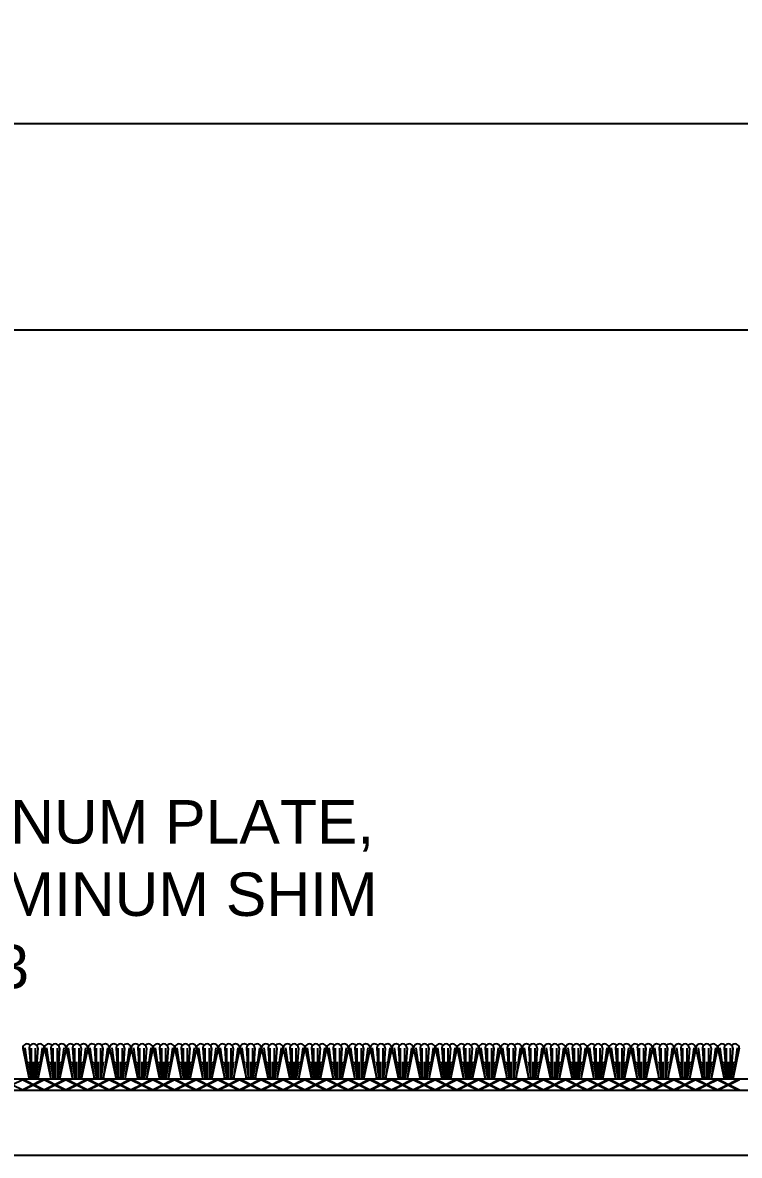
# Model space of a CAD drawing. Header units: inches. Extents: x -8.3 to 57.2, y -1.5 to 12.4.
# Drawn here: x 10.35 to 14.48, y 3.93 to 10.45 of the extents above; entities that cross this region are included whole.
import ezdxf

# ---------------------------------------------------------------- set-up
doc = ezdxf.new("R2010")
doc.units = ezdxf.units.IN
doc.header["$MEASUREMENT"] = 0
for name, color, linetype in [('Conditions', 1, 'Continuous'), ('Dimensions', 3, 'Continuous'), ('Metals', 7, 'Continuous'), ('Text', 2, 'Continuous')]:
    doc.layers.add(name, color=color, linetype=linetype)
doc.styles.add('ARIAL', font='arial.ttf')
doc.dimstyles.new('Arial', dxfattribs={"dimtxt": 0.25, "dimasz": 0.25, "dimexe": 0.25, "dimexo": 0.25, "dimgap": 0.25, "dimtad": 0, "dimtih": 1, "dimtoh": 1, "dimdec": 4, "dimzin": 0, "dimdsep": 46, "dimlunit": 4, "dimtxsty": 'ARIAL', "dimcen": 0.25, "dimadec": 0, "dimazin": 0, "dimtfac": 1, "dimtdec": 4, "dimtofl": 0, "dimtmove": 0, "dimatfit": 3, "dimfxl": 0, "dimfrac": 2, "dimtolj": 1, "dimtzin": 0, "dimarcsym": 0})

# ---------------------------------------------------------------- blocks, each defined once
blk = doc.blocks.new('*D14')
at = {"layer": 'Defpoints', "color": 0}
for p in [(17.8539, 9.8668), (-1.7458, 4.4823), (17.8539, 4.4923)]:
    blk.add_point(p, dxfattribs=at)
at = {"layer": 'Dimensions', "color": 0, "lineweight": -2}
for p, q in [((-1.7458, 4.7323), (-1.7458, 10.1168)), ((17.8539, 4.7423), (17.8539, 10.1168)), ((-1.4958, 9.8668), (6.9737, 9.8668)), ((17.6039, 9.8668), (8.9067, 9.8668))]:
    blk.add_line(p, q, dxfattribs=at)
at = {"layer": 'Dimensions', "color": 0}
for points in [[(-1.4958, 9.9085), (-1.4958, 9.8251), (-1.7458, 9.8668)], [(17.6039, 9.9085), (17.6039, 9.8251), (17.8539, 9.8668)]]:
    blk.add_solid(points, dxfattribs=at)
at = {"layer": 'Dimensions', "color": 0, "insert": (7.9402, 9.8668), "char_height": 0.25, "attachment_point": 5, "style": 'ARIAL'}
blk.add_mtext('\\A1;1\'-7 5/8"\\P [498mm]', dxfattribs=at)
blk = doc.blocks.new('*D18')
at = {"layer": 'Defpoints', "color": 0}
for p in [(-0.9999, 8.6778), (-0.9999, 4.4773), (17.8539, 4.4923)]:
    blk.add_point(p, dxfattribs=at)
at = {"layer": 'Dimensions', "color": 0, "lineweight": -2}
for p, q in [((-0.9999, 4.7273), (-0.9999, 8.9278)), ((17.8539, 4.7423), (17.8539, 8.9278)), ((-0.7499, 8.6778), (7.3719, 8.6778)), ((17.6039, 8.6778), (9.3049, 8.6778))]:
    blk.add_line(p, q, dxfattribs=at)
at = {"layer": 'Dimensions', "color": 0}
for points in [[(-0.7499, 8.7195), (-0.7499, 8.6362), (-0.9999, 8.6778)], [(17.6039, 8.7195), (17.6039, 8.6362), (17.8539, 8.6778)]]:
    blk.add_solid(points, dxfattribs=at)
at = {"layer": 'Dimensions', "color": 0, "insert": (8.3384, 8.6778), "char_height": 0.25, "attachment_point": 5, "style": 'ARIAL'}
blk.add_mtext('\\A1;1\'-6 7/8"\\P [479mm]', dxfattribs=at)
blk = doc.blocks.new('*U35')
for p, q in [((18, 0.0625), (0, 0.0625)), ((0, 0), (18, 0)), ((10.5, 0.0603), (10.442, 0.0312)), ((10.442, 0.0312), (10.5, 0.0022)), ((10.5, 0.0603), (10.558, 0.0312)), ((10.558, 0.0312), (10.5, 0.0022)), ((10.5045, 0.0625), (10.5625, 0.0335)), ((10.5625, 0.029), (10.5045, 0)), ((10.6205, 0.0625), (10.5625, 0.0335)), ((10.5625, 0.029), (10.6205, 0)), ((10.625, 0.0603), (10.567, 0.0312)), ((10.567, 0.0312), (10.625, 0.0022)), ((10.625, 0.0603), (10.683, 0.0312)), ((10.683, 0.0312), (10.625, 0.0022)), ((10.6295, 0.0625), (10.6875, 0.0335)), ((10.6875, 0.029), (10.6295, 0)), ((10.7455, 0.0625), (10.6875, 0.0335)), ((10.6875, 0.029), (10.7455, 0)), ((10.75, 0.0603), (10.692, 0.0312)), ((10.692, 0.0312), (10.75, 0.0022)), ((10.75, 0.0603), (10.808, 0.0312)), ((10.808, 0.0312), (10.75, 0.0022)), ((10.7545, 0.0625), (10.8125, 0.0335)), ((10.8125, 0.029), (10.7545, 0)), ((10.8705, 0.0625), (10.8125, 0.0335)), ((10.8125, 0.029), (10.8705, 0)), ((10.875, 0.0603), (10.817, 0.0312)), ((10.817, 0.0312), (10.875, 0.0022)), ((10.875, 0.0603), (10.933, 0.0312)), ((10.933, 0.0312), (10.875, 0.0022)), ((10.8795, 0.0625), (10.9375, 0.0335)), ((10.9375, 0.029), (10.8795, 0)), ((10.9955, 0.0625), (10.9375, 0.0335)), ((10.9375, 0.029), (10.9955, 0)), ((11, 0.0603), (10.942, 0.0312)), ((10.942, 0.0312), (11, 0.0022)), ((11, 0.0603), (11.058, 0.0312)), ((11.058, 0.0312), (11, 0.0022)), ((11.0045, 0.0625), (11.0625, 0.0335)), ((11.0625, 0.029), (11.0045, 0)), ((11.1205, 0.0625), (11.0625, 0.0335)), ((11.0625, 0.029), (11.1205, 0)), ((11.125, 0.0603), (11.067, 0.0312)), ((11.067, 0.0312), (11.125, 0.0022)), ((11.125, 0.0603), (11.183, 0.0312)), ((11.183, 0.0312), (11.125, 0.0022)), ((11.1295, 0.0625), (11.1875, 0.0335)), ((11.1875, 0.029), (11.1295, 0)), ((11.2455, 0.0625), (11.1875, 0.0335)), ((11.1875, 0.029), (11.2455, 0)), ((11.25, 0.0603), (11.192, 0.0312)), ((11.192, 0.0312), (11.25, 0.0022)), ((11.25, 0.0603), (11.308, 0.0312)), ((11.308, 0.0312), (11.25, 0.0022)), ((11.2545, 0.0625), (11.3125, 0.0335)), ((11.3125, 0.029), (11.2545, 0)), ((11.3705, 0.0625), (11.3125, 0.0335)), ((11.3125, 0.029), (11.3705, 0)), ((11.375, 0.0603), (11.317, 0.0312)), ((11.317, 0.0312), (11.375, 0.0022)), ((11.375, 0.0603), (11.433, 0.0312)), ((11.433, 0.0312), (11.375, 0.0022)), ((11.3795, 0.0625), (11.4375, 0.0335)), ((11.4375, 0.029), (11.3795, 0)), ((11.4955, 0.0625), (11.4375, 0.0335)), ((11.4375, 0.029), (11.4955, 0)), ((11.5, 0.0603), (11.442, 0.0312)), ((11.442, 0.0312), (11.5, 0.0022)), ((11.5, 0.0603), (11.558, 0.0312)), ((11.558, 0.0312), (11.5, 0.0022)), ((11.5045, 0.0625), (11.5625, 0.0335)), ((11.5625, 0.029), (11.5045, 0)), ((11.6205, 0.0625), (11.5625, 0.0335)), ((11.5625, 0.029), (11.6205, 0)), ((11.625, 0.0603), (11.567, 0.0312)), ((11.567, 0.0312), (11.625, 0.0022)), ((11.625, 0.0603), (11.683, 0.0312)), ((11.683, 0.0312), (11.625, 0.0022)), ((11.6295, 0.0625), (11.6875, 0.0335)), ((11.6875, 0.029), (11.6295, 0)), ((11.7455, 0.0625), (11.6875, 0.0335)), ((11.6875, 0.029), (11.7455, 0)), ((11.75, 0.0603), (11.692, 0.0312)), ((11.692, 0.0312), (11.75, 0.0022)), ((11.75, 0.0603), (11.808, 0.0312)), ((11.808, 0.0312), (11.75, 0.0022)), ((11.7545, 0.0625), (11.8125, 0.0335)), ((11.8125, 0.029), (11.7545, 0)), ((11.8705, 0.0625), (11.8125, 0.0335)), ((11.8125, 0.029), (11.8705, 0)), ((11.875, 0.0603), (11.817, 0.0312)), ((11.817, 0.0312), (11.875, 0.0022)), ((11.875, 0.0603), (11.933, 0.0312)), ((11.933, 0.0312), (11.875, 0.0022)), ((11.8795, 0.0625), (11.9375, 0.0335)), ((11.9375, 0.029), (11.8795, 0)), ((11.9955, 0.0625), (11.9375, 0.0335)), ((11.9375, 0.029), (11.9955, 0)), ((12, 0.0603), (11.942, 0.0312)), ((11.942, 0.0312), (12, 0.0022)), ((12, 0.0603), (12.058, 0.0312)), ((12.058, 0.0312), (12, 0.0022)), ((12.0045, 0.0625), (12.0625, 0.0335)), ((12.0625, 0.029), (12.0045, 0)), ((12.1205, 0.0625), (12.0625, 0.0335)), ((12.0625, 0.029), (12.1205, 0)), ((12.125, 0.0603), (12.067, 0.0312)), ((12.067, 0.0312), (12.125, 0.0022)), ((12.125, 0.0603), (12.183, 0.0312)), ((12.183, 0.0312), (12.125, 0.0022)), ((12.1295, 0.0625), (12.1875, 0.0335)), ((12.1875, 0.029), (12.1295, 0)), ((12.2455, 0.0625), (12.1875, 0.0335)), ((12.1875, 0.029), (12.2455, 0)), ((12.25, 0.0603), (12.192, 0.0312)), ((12.192, 0.0312), (12.25, 0.0022)), ((12.25, 0.0603), (12.308, 0.0312)), ((12.308, 0.0312), (12.25, 0.0022)), ((12.2545, 0.0625), (12.3125, 0.0335)), ((12.3125, 0.029), (12.2545, 0)), ((12.3705, 0.0625), (12.3125, 0.0335)), ((12.3125, 0.029), (12.3705, 0)), ((12.375, 0.0603), (12.317, 0.0312)), ((12.317, 0.0312), (12.375, 0.0022)), ((12.375, 0.0603), (12.433, 0.0312)), ((12.433, 0.0312), (12.375, 0.0022)), ((12.3795, 0.0625), (12.4375, 0.0335)), ((12.4375, 0.029), (12.3795, 0)), ((12.4955, 0.0625), (12.4375, 0.0335)), ((12.4375, 0.029), (12.4955, 0)), ((12.5, 0.0603), (12.442, 0.0312)), ((12.442, 0.0312), (12.5, 0.0022)), ((12.5, 0.0603), (12.558, 0.0312)), ((12.558, 0.0312), (12.5, 0.0022)), ((12.5045, 0.0625), (12.5625, 0.0335)), ((12.5625, 0.029), (12.5045, 0)), ((12.6205, 0.0625), (12.5625, 0.0335)), ((12.5625, 0.029), (12.6205, 0)), ((12.625, 0.0603), (12.567, 0.0312)), ((12.567, 0.0312), (12.625, 0.0022)), ((12.625, 0.0603), (12.683, 0.0312)), ((12.683, 0.0312), (12.625, 0.0022)), ((12.6295, 0.0625), (12.6875, 0.0335)), ((12.6875, 0.029), (12.6295, 0)), ((12.7455, 0.0625), (12.6875, 0.0335)), ((12.6875, 0.029), (12.7455, 0)), ((12.75, 0.0603), (12.692, 0.0312)), ((12.692, 0.0312), (12.75, 0.0022)), ((12.75, 0.0603), (12.808, 0.0312)), ((12.808, 0.0312), (12.75, 0.0022)), ((12.7545, 0.0625), (12.8125, 0.0335)), ((12.8125, 0.029), (12.7545, 0)), ((12.8705, 0.0625), (12.8125, 0.0335)), ((12.8125, 0.029), (12.8705, 0)), ((12.875, 0.0603), (12.817, 0.0312)), ((12.817, 0.0312), (12.875, 0.0022)), ((12.875, 0.0603), (12.933, 0.0312)), ((12.933, 0.0312), (12.875, 0.0022)), ((12.8795, 0.0625), (12.9375, 0.0335)), ((12.9375, 0.029), (12.8795, 0)), ((12.9955, 0.0625), (12.9375, 0.0335)), ((12.9375, 0.029), (12.9955, 0)), ((13, 0.0603), (12.942, 0.0312)), ((12.942, 0.0312), (13, 0.0022)), ((13, 0.0603), (13.058, 0.0312)), ((13.058, 0.0312), (13, 0.0022)), ((13.0045, 0.0625), (13.0625, 0.0335)), ((13.0625, 0.029), (13.0045, 0)), ((13.1205, 0.0625), (13.0625, 0.0335)), ((13.0625, 0.029), (13.1205, 0)), ((13.125, 0.0603), (13.067, 0.0312)), ((13.067, 0.0312), (13.125, 0.0022)), ((13.125, 0.0603), (13.183, 0.0312)), ((13.183, 0.0312), (13.125, 0.0022)), ((13.1295, 0.0625), (13.1875, 0.0335)), ((13.1875, 0.029), (13.1295, 0)), ((13.2455, 0.0625), (13.1875, 0.0335)), ((13.1875, 0.029), (13.2455, 0)), ((13.25, 0.0603), (13.192, 0.0312)), ((13.192, 0.0312), (13.25, 0.0022)), ((13.25, 0.0603), (13.308, 0.0312)), ((13.308, 0.0312), (13.25, 0.0022)), ((13.2545, 0.0625), (13.3125, 0.0335)), ((13.3125, 0.029), (13.2545, 0)), ((13.3705, 0.0625), (13.3125, 0.0335)), ((13.3125, 0.029), (13.3705, 0)), ((13.375, 0.0603), (13.317, 0.0312)), ((13.317, 0.0312), (13.375, 0.0022)), ((13.375, 0.0603), (13.433, 0.0312)), ((13.433, 0.0312), (13.375, 0.0022)), ((13.3795, 0.0625), (13.4375, 0.0335)), ((13.4375, 0.029), (13.3795, 0)), ((13.4955, 0.0625), (13.4375, 0.0335)), ((13.4375, 0.029), (13.4955, 0)), ((13.5, 0.0603), (13.442, 0.0312)), ((13.442, 0.0312), (13.5, 0.0022)), ((13.5, 0.0603), (13.558, 0.0312)), ((13.558, 0.0312), (13.5, 0.0022)), ((13.5045, 0.0625), (13.5625, 0.0335)), ((13.5625, 0.029), (13.5045, 0)), ((13.6205, 0.0625), (13.5625, 0.0335)), ((13.5625, 0.029), (13.6205, 0)), ((13.625, 0.0603), (13.567, 0.0312)), ((13.567, 0.0312), (13.625, 0.0022)), ((13.625, 0.0603), (13.683, 0.0312)), ((13.683, 0.0312), (13.625, 0.0022)), ((13.6295, 0.0625), (13.6875, 0.0335)), ((13.6875, 0.029), (13.6295, 0)), ((13.7455, 0.0625), (13.6875, 0.0335)), ((13.6875, 0.029), (13.7455, 0)), ((13.75, 0.0603), (13.692, 0.0312)), ((13.692, 0.0312), (13.75, 0.0022)), ((13.75, 0.0603), (13.808, 0.0312)), ((13.808, 0.0312), (13.75, 0.0022)), ((13.7545, 0.0625), (13.8125, 0.0335)), ((13.8125, 0.029), (13.7545, 0)), ((13.8705, 0.0625), (13.8125, 0.0335)), ((13.8125, 0.029), (13.8705, 0)), ((13.875, 0.0603), (13.817, 0.0312)), ((13.817, 0.0312), (13.875, 0.0022)), ((13.875, 0.0603), (13.933, 0.0312)), ((13.933, 0.0312), (13.875, 0.0022)), ((13.8795, 0.0625), (13.9375, 0.0335)), ((13.9375, 0.029), (13.8795, 0)), ((13.9955, 0.0625), (13.9375, 0.0335)), ((13.9375, 0.029), (13.9955, 0)), ((14, 0.0603), (13.942, 0.0312)), ((13.942, 0.0312), (14, 0.0022)), ((14, 0.0603), (14.058, 0.0312)), ((14.058, 0.0312), (14, 0.0022)), ((14.0045, 0.0625), (14.0625, 0.0335)), ((14.0625, 0.029), (14.0045, 0)), ((14.1205, 0.0625), (14.0625, 0.0335)), ((14.0625, 0.029), (14.1205, 0)), ((14.125, 0.0603), (14.067, 0.0312)), ((14.067, 0.0312), (14.125, 0.0022)), ((14.125, 0.0603), (14.183, 0.0312)), ((14.183, 0.0312), (14.125, 0.0022)), ((14.1295, 0.0625), (14.1875, 0.0335)), ((14.1875, 0.029), (14.1295, 0)), ((14.2455, 0.0625), (14.1875, 0.0335)), ((14.1875, 0.029), (14.2455, 0)), ((14.25, 0.0603), (14.192, 0.0312)), ((14.192, 0.0312), (14.25, 0.0022)), ((14.25, 0.0603), (14.308, 0.0312)), ((14.308, 0.0312), (14.25, 0.0022)), ((14.2545, 0.0625), (14.3125, 0.0335)), ((14.3125, 0.029), (14.2545, 0)), ((14.3705, 0.0625), (14.3125, 0.0335)), ((14.3125, 0.029), (14.3705, 0)), ((14.375, 0.0603), (14.317, 0.0312)), ((14.317, 0.0312), (14.375, 0.0022)), ((14.375, 0.0603), (14.433, 0.0312)), ((14.433, 0.0312), (14.375, 0.0022)), ((14.3795, 0.0625), (14.4375, 0.0335)), ((14.4375, 0.029), (14.3795, 0)), ((14.4955, 0.0625), (14.4375, 0.0335)), ((14.4375, 0.029), (14.4955, 0)), ((14.5, 0.0603), (14.442, 0.0312)), ((14.442, 0.0312), (14.5, 0.0022)), ((14.5, 0.0603), (14.558, 0.0312)), ((14.558, 0.0312), (14.5, 0.0022)), ((14.5045, 0.0625), (14.5625, 0.0335)), ((14.5625, 0.029), (14.5045, 0)), ((14.6205, 0.0625), (14.5625, 0.0335)), ((14.5625, 0.029), (14.6205, 0)), ((14.625, 0.0603), (14.567, 0.0312)), ((14.567, 0.0312), (14.625, 0.0022))]:
    blk.add_line(p, q)
for points in [[(10.4999, 0.2412), (10.5373, 0.0625)], [(10.5119, 0.243), (10.5369, 0.0642)], [(10.5374, 0.2412), (10.5499, 0.0625)], [(10.5499, 0.0625), (10.5499, 0.2412)], [(10.5742, 0.0625), (10.5742, 0.2412)], [(10.5867, 0.2412), (10.5742, 0.0625)], [(10.6242, 0.2412), (10.5868, 0.0625)], [(10.6122, 0.243), (10.5872, 0.0642)], [(10.6249, 0.2412), (10.6623, 0.0625)], [(10.6369, 0.243), (10.6619, 0.0642)], [(10.6624, 0.2412), (10.6749, 0.0625)], [(10.6749, 0.0625), (10.6749, 0.2412)], [(10.6992, 0.0625), (10.6992, 0.2412)], [(10.7117, 0.2412), (10.6992, 0.0625)], [(10.7492, 0.2412), (10.7118, 0.0625)], [(10.7372, 0.243), (10.7122, 0.0642)], [(10.7499, 0.2412), (10.7873, 0.0625)], [(10.7619, 0.243), (10.7869, 0.0642)], [(10.7874, 0.2412), (10.7999, 0.0625)], [(10.7999, 0.0625), (10.7999, 0.2412)], [(10.8242, 0.0625), (10.8242, 0.2412)], [(10.8367, 0.2412), (10.8242, 0.0625)], [(10.8742, 0.2412), (10.8368, 0.0625)], [(10.8622, 0.243), (10.8372, 0.0642)], [(10.8749, 0.2412), (10.9123, 0.0625)], [(10.8869, 0.243), (10.9119, 0.0642)], [(10.9124, 0.2412), (10.9249, 0.0625)], [(10.9249, 0.0625), (10.9249, 0.2412)], [(10.9492, 0.0625), (10.9492, 0.2412)], [(10.9617, 0.2412), (10.9492, 0.0625)], [(10.9992, 0.2412), (10.9618, 0.0625)], [(10.9872, 0.243), (10.9622, 0.0642)], [(10.9999, 0.2412), (11.0373, 0.0625)], [(11.0119, 0.243), (11.0369, 0.0642)], [(11.0374, 0.2412), (11.0499, 0.0625)], [(11.0499, 0.0625), (11.0499, 0.2412)], [(11.0742, 0.0625), (11.0742, 0.2412)], [(11.0867, 0.2412), (11.0742, 0.0625)], [(11.1242, 0.2412), (11.0868, 0.0625)], [(11.1122, 0.243), (11.0872, 0.0642)], [(11.1249, 0.2412), (11.1623, 0.0625)], [(11.1369, 0.243), (11.1619, 0.0642)], [(11.1624, 0.2412), (11.1749, 0.0625)], [(11.1749, 0.0625), (11.1749, 0.2412)], [(11.1992, 0.0625), (11.1992, 0.2412)], [(11.2117, 0.2412), (11.1992, 0.0625)], [(11.2492, 0.2412), (11.2118, 0.0625)], [(11.2372, 0.243), (11.2122, 0.0642)], [(11.2499, 0.2412), (11.2873, 0.0625)], [(11.2619, 0.243), (11.2869, 0.0642)], [(11.2874, 0.2412), (11.2999, 0.0625)], [(11.2999, 0.0625), (11.2999, 0.2412)], [(11.3242, 0.0625), (11.3242, 0.2412)], [(11.3367, 0.2412), (11.3242, 0.0625)], [(11.3742, 0.2412), (11.3368, 0.0625)], [(11.3622, 0.243), (11.3372, 0.0642)], [(11.3749, 0.2412), (11.4123, 0.0625)], [(11.3869, 0.243), (11.4119, 0.0642)], [(11.4124, 0.2412), (11.4249, 0.0625)], [(11.4249, 0.0625), (11.4249, 0.2412)], [(11.4492, 0.0625), (11.4492, 0.2412)], [(11.4617, 0.2412), (11.4492, 0.0625)], [(11.4992, 0.2412), (11.4618, 0.0625)], [(11.4872, 0.243), (11.4622, 0.0642)], [(11.4999, 0.2412), (11.5373, 0.0625)], [(11.5119, 0.243), (11.5369, 0.0642)], [(11.5374, 0.2412), (11.5499, 0.0625)], [(11.5499, 0.0625), (11.5499, 0.2412)], [(11.5742, 0.0625), (11.5742, 0.2412)], [(11.5867, 0.2412), (11.5742, 0.0625)], [(11.6242, 0.2412), (11.5868, 0.0625)], [(11.6122, 0.243), (11.5872, 0.0642)], [(11.6249, 0.2412), (11.6623, 0.0625)], [(11.6369, 0.243), (11.6619, 0.0642)], [(11.6624, 0.2412), (11.6749, 0.0625)], [(11.6749, 0.0625), (11.6749, 0.2412)], [(11.6992, 0.0625), (11.6992, 0.2412)], [(11.7117, 0.2412), (11.6992, 0.0625)], [(11.7492, 0.2412), (11.7118, 0.0625)], [(11.7372, 0.243), (11.7122, 0.0642)], [(11.7499, 0.2412), (11.7873, 0.0625)], [(11.7619, 0.243), (11.7869, 0.0642)], [(11.7874, 0.2412), (11.7999, 0.0625)], [(11.7999, 0.0625), (11.7999, 0.2412)], [(11.8242, 0.0625), (11.8242, 0.2412)], [(11.8367, 0.2412), (11.8242, 0.0625)], [(11.8742, 0.2412), (11.8368, 0.0625)], [(11.8622, 0.243), (11.8372, 0.0642)], [(11.8749, 0.2412), (11.9123, 0.0625)], [(11.8869, 0.243), (11.9119, 0.0642)], [(11.9124, 0.2412), (11.9249, 0.0625)], [(11.9249, 0.0625), (11.9249, 0.2412)], [(11.9492, 0.0625), (11.9492, 0.2412)], [(11.9617, 0.2412), (11.9492, 0.0625)], [(11.9992, 0.2412), (11.9618, 0.0625)], [(11.9872, 0.243), (11.9622, 0.0642)], [(11.9999, 0.2412), (12.0373, 0.0625)], [(12.0119, 0.243), (12.0369, 0.0642)], [(12.0374, 0.2412), (12.0499, 0.0625)], [(12.0499, 0.0625), (12.0499, 0.2412)], [(12.0742, 0.0625), (12.0742, 0.2412)], [(12.0867, 0.2412), (12.0742, 0.0625)], [(12.1242, 0.2412), (12.0868, 0.0625)], [(12.1122, 0.243), (12.0872, 0.0642)], [(12.1249, 0.2412), (12.1623, 0.0625)], [(12.1369, 0.243), (12.1619, 0.0642)], [(12.1624, 0.2412), (12.1749, 0.0625)], [(12.1749, 0.0625), (12.1749, 0.2412)], [(12.1992, 0.0625), (12.1992, 0.2412)], [(12.2117, 0.2412), (12.1992, 0.0625)], [(12.2492, 0.2412), (12.2118, 0.0625)], [(12.2372, 0.243), (12.2122, 0.0642)], [(12.2499, 0.2412), (12.2873, 0.0625)], [(12.2619, 0.243), (12.2869, 0.0642)], [(12.2874, 0.2412), (12.2999, 0.0625)], [(12.2999, 0.0625), (12.2999, 0.2412)], [(12.3242, 0.0625), (12.3242, 0.2412)], [(12.3367, 0.2412), (12.3242, 0.0625)], [(12.3742, 0.2412), (12.3368, 0.0625)], [(12.3622, 0.243), (12.3372, 0.0642)], [(12.3749, 0.2412), (12.4123, 0.0625)], [(12.3869, 0.243), (12.4119, 0.0642)], [(12.4124, 0.2412), (12.4249, 0.0625)], [(12.4249, 0.0625), (12.4249, 0.2412)], [(12.4492, 0.0625), (12.4492, 0.2412)], [(12.4617, 0.2412), (12.4492, 0.0625)], [(12.4992, 0.2412), (12.4618, 0.0625)], [(12.4872, 0.243), (12.4622, 0.0642)], [(12.4999, 0.2412), (12.5373, 0.0625)], [(12.5119, 0.243), (12.5369, 0.0642)], [(12.5374, 0.2412), (12.5499, 0.0625)], [(12.5499, 0.0625), (12.5499, 0.2412)], [(12.5742, 0.0625), (12.5742, 0.2412)], [(12.5867, 0.2412), (12.5742, 0.0625)], [(12.6242, 0.2412), (12.5868, 0.0625)], [(12.6122, 0.243), (12.5872, 0.0642)], [(12.6249, 0.2412), (12.6623, 0.0625)], [(12.6369, 0.243), (12.6619, 0.0642)], [(12.6624, 0.2412), (12.6749, 0.0625)], [(12.6749, 0.0625), (12.6749, 0.2412)], [(12.6992, 0.0625), (12.6992, 0.2412)], [(12.7117, 0.2412), (12.6992, 0.0625)], [(12.7492, 0.2412), (12.7118, 0.0625)], [(12.7372, 0.243), (12.7122, 0.0642)], [(12.7499, 0.2412), (12.7873, 0.0625)], [(12.7619, 0.243), (12.7869, 0.0642)], [(12.7874, 0.2412), (12.7999, 0.0625)], [(12.7999, 0.0625), (12.7999, 0.2412)], [(12.8242, 0.0625), (12.8242, 0.2412)], [(12.8367, 0.2412), (12.8242, 0.0625)], [(12.8742, 0.2412), (12.8368, 0.0625)], [(12.8622, 0.243), (12.8372, 0.0642)], [(12.8749, 0.2412), (12.9123, 0.0625)], [(12.8869, 0.243), (12.9119, 0.0642)], [(12.9124, 0.2412), (12.9249, 0.0625)], [(12.9249, 0.0625), (12.9249, 0.2412)], [(12.9492, 0.0625), (12.9492, 0.2412)], [(12.9617, 0.2412), (12.9492, 0.0625)], [(12.9992, 0.2412), (12.9618, 0.0625)], [(12.9872, 0.243), (12.9622, 0.0642)], [(12.9999, 0.2412), (13.0373, 0.0625)], [(13.0119, 0.243), (13.0369, 0.0642)], [(13.0374, 0.2412), (13.0499, 0.0625)], [(13.0499, 0.0625), (13.0499, 0.2412)], [(13.0742, 0.0625), (13.0742, 0.2412)], [(13.0867, 0.2412), (13.0742, 0.0625)], [(13.1242, 0.2412), (13.0868, 0.0625)], [(13.1122, 0.243), (13.0872, 0.0642)], [(13.1249, 0.2412), (13.1623, 0.0625)], [(13.1369, 0.243), (13.1619, 0.0642)], [(13.1624, 0.2412), (13.1749, 0.0625)], [(13.1749, 0.0625), (13.1749, 0.2412)], [(13.1992, 0.0625), (13.1992, 0.2412)], [(13.2117, 0.2412), (13.1992, 0.0625)], [(13.2492, 0.2412), (13.2118, 0.0625)], [(13.2372, 0.243), (13.2122, 0.0642)], [(13.2499, 0.2412), (13.2873, 0.0625)], [(13.2619, 0.243), (13.2869, 0.0642)], [(13.2874, 0.2412), (13.2999, 0.0625)], [(13.2999, 0.0625), (13.2999, 0.2412)], [(13.3242, 0.0625), (13.3242, 0.2412)], [(13.3367, 0.2412), (13.3242, 0.0625)], [(13.3742, 0.2412), (13.3368, 0.0625)], [(13.3622, 0.243), (13.3372, 0.0642)], [(13.3749, 0.2412), (13.4123, 0.0625)], [(13.3869, 0.243), (13.4119, 0.0642)], [(13.4124, 0.2412), (13.4249, 0.0625)], [(13.4249, 0.0625), (13.4249, 0.2412)], [(13.4492, 0.0625), (13.4492, 0.2412)], [(13.4617, 0.2412), (13.4492, 0.0625)], [(13.4992, 0.2412), (13.4618, 0.0625)], [(13.4872, 0.243), (13.4622, 0.0642)], [(13.4999, 0.2412), (13.5373, 0.0625)], [(13.5119, 0.243), (13.5369, 0.0642)], [(13.5374, 0.2412), (13.5499, 0.0625)], [(13.5499, 0.0625), (13.5499, 0.2412)], [(13.5742, 0.0625), (13.5742, 0.2412)], [(13.5867, 0.2412), (13.5742, 0.0625)], [(13.6242, 0.2412), (13.5868, 0.0625)], [(13.6122, 0.243), (13.5872, 0.0642)], [(13.6249, 0.2412), (13.6623, 0.0625)], [(13.6369, 0.243), (13.6619, 0.0642)], [(13.6624, 0.2412), (13.6749, 0.0625)], [(13.6749, 0.0625), (13.6749, 0.2412)], [(13.6992, 0.0625), (13.6992, 0.2412)], [(13.7117, 0.2412), (13.6992, 0.0625)], [(13.7492, 0.2412), (13.7118, 0.0625)], [(13.7372, 0.243), (13.7122, 0.0642)], [(13.7499, 0.2412), (13.7873, 0.0625)], [(13.7619, 0.243), (13.7869, 0.0642)], [(13.7874, 0.2412), (13.7999, 0.0625)], [(13.7999, 0.0625), (13.7999, 0.2412)], [(13.8242, 0.0625), (13.8242, 0.2412)], [(13.8367, 0.2412), (13.8242, 0.0625)], [(13.8742, 0.2412), (13.8368, 0.0625)], [(13.8622, 0.243), (13.8372, 0.0642)], [(13.8749, 0.2412), (13.9123, 0.0625)], [(13.8869, 0.243), (13.9119, 0.0642)], [(13.9124, 0.2412), (13.9249, 0.0625)], [(13.9249, 0.0625), (13.9249, 0.2412)], [(13.9492, 0.0625), (13.9492, 0.2412)], [(13.9617, 0.2412), (13.9492, 0.0625)], [(13.9992, 0.2412), (13.9618, 0.0625)], [(13.9872, 0.243), (13.9622, 0.0642)], [(13.9999, 0.2412), (14.0373, 0.0625)], [(14.0119, 0.243), (14.0369, 0.0642)], [(14.0374, 0.2412), (14.0499, 0.0625)], [(14.0499, 0.0625), (14.0499, 0.2412)], [(14.0742, 0.0625), (14.0742, 0.2412)], [(14.0867, 0.2412), (14.0742, 0.0625)], [(14.1242, 0.2412), (14.0868, 0.0625)], [(14.1122, 0.243), (14.0872, 0.0642)], [(14.1249, 0.2412), (14.1623, 0.0625)], [(14.1369, 0.243), (14.1619, 0.0642)], [(14.1624, 0.2412), (14.1749, 0.0625)], [(14.1749, 0.0625), (14.1749, 0.2412)], [(14.1992, 0.0625), (14.1992, 0.2412)], [(14.2117, 0.2412), (14.1992, 0.0625)], [(14.2492, 0.2412), (14.2118, 0.0625)], [(14.2372, 0.243), (14.2122, 0.0642)], [(14.2499, 0.2412), (14.2873, 0.0625)], [(14.2619, 0.243), (14.2869, 0.0642)], [(14.2874, 0.2412), (14.2999, 0.0625)], [(14.2999, 0.0625), (14.2999, 0.2412)], [(14.3242, 0.0625), (14.3242, 0.2412)], [(14.3367, 0.2412), (14.3242, 0.0625)], [(14.3742, 0.2412), (14.3368, 0.0625)], [(14.3622, 0.243), (14.3372, 0.0642)], [(14.3749, 0.2412), (14.4123, 0.0625)], [(14.3869, 0.243), (14.4119, 0.0642)], [(14.4124, 0.2412), (14.4249, 0.0625)], [(14.4249, 0.0625), (14.4249, 0.2412)], [(14.4492, 0.0625), (14.4492, 0.2412)], [(14.4617, 0.2412), (14.4492, 0.0625)], [(14.4992, 0.2412), (14.4618, 0.0625)], [(14.4872, 0.243), (14.4622, 0.0642)], [(14.4999, 0.2412), (14.5373, 0.0625)], [(14.5119, 0.243), (14.5369, 0.0642)], [(14.5374, 0.2412), (14.5499, 0.0625)], [(14.5499, 0.0625), (14.5499, 0.2412)], [(14.5742, 0.0625), (14.5742, 0.2412)], [(14.5867, 0.2412), (14.5742, 0.0625)], [(14.6242, 0.2412), (14.5868, 0.0625)], [(14.6122, 0.243), (14.5872, 0.0642)], [(10.5352, 0.1625), (10.5495, 0.0625)], [(10.562, 0.0625), (10.562, 0.1625)], [(10.5889, 0.1625), (10.5746, 0.0625)], [(10.6602, 0.1625), (10.6745, 0.0625)], [(10.687, 0.0625), (10.687, 0.1625)], [(10.7139, 0.1625), (10.6996, 0.0625)], [(10.7852, 0.1625), (10.7995, 0.0625)], [(10.812, 0.0625), (10.812, 0.1625)], [(10.8389, 0.1625), (10.8246, 0.0625)], [(10.9102, 0.1625), (10.9245, 0.0625)], [(10.937, 0.0625), (10.937, 0.1625)], [(10.9639, 0.1625), (10.9496, 0.0625)], [(11.0352, 0.1625), (11.0495, 0.0625)], [(11.062, 0.0625), (11.062, 0.1625)], [(11.0889, 0.1625), (11.0746, 0.0625)], [(11.1602, 0.1625), (11.1745, 0.0625)], [(11.187, 0.0625), (11.187, 0.1625)], [(11.2139, 0.1625), (11.1996, 0.0625)], [(11.2852, 0.1625), (11.2995, 0.0625)], [(11.312, 0.0625), (11.312, 0.1625)], [(11.3389, 0.1625), (11.3246, 0.0625)], [(11.4102, 0.1625), (11.4245, 0.0625)], [(11.437, 0.0625), (11.437, 0.1625)], [(11.4639, 0.1625), (11.4496, 0.0625)], [(11.5352, 0.1625), (11.5495, 0.0625)], [(11.562, 0.0625), (11.562, 0.1625)], [(11.5889, 0.1625), (11.5746, 0.0625)], [(11.6602, 0.1625), (11.6745, 0.0625)], [(11.687, 0.0625), (11.687, 0.1625)], [(11.7139, 0.1625), (11.6996, 0.0625)], [(11.7852, 0.1625), (11.7995, 0.0625)], [(11.812, 0.0625), (11.812, 0.1625)], [(11.8389, 0.1625), (11.8246, 0.0625)], [(11.9102, 0.1625), (11.9245, 0.0625)], [(11.937, 0.0625), (11.937, 0.1625)], [(11.9639, 0.1625), (11.9496, 0.0625)], [(12.0352, 0.1625), (12.0495, 0.0625)], [(12.062, 0.0625), (12.062, 0.1625)], [(12.0889, 0.1625), (12.0746, 0.0625)], [(12.1602, 0.1625), (12.1745, 0.0625)], [(12.187, 0.0625), (12.187, 0.1625)], [(12.2139, 0.1625), (12.1996, 0.0625)], [(12.2852, 0.1625), (12.2995, 0.0625)], [(12.312, 0.0625), (12.312, 0.1625)], [(12.3389, 0.1625), (12.3246, 0.0625)], [(12.4102, 0.1625), (12.4245, 0.0625)], [(12.437, 0.0625), (12.437, 0.1625)], [(12.4639, 0.1625), (12.4496, 0.0625)], [(12.5352, 0.1625), (12.5495, 0.0625)], [(12.562, 0.0625), (12.562, 0.1625)], [(12.5889, 0.1625), (12.5746, 0.0625)], [(12.6602, 0.1625), (12.6745, 0.0625)], [(12.687, 0.0625), (12.687, 0.1625)], [(12.7139, 0.1625), (12.6996, 0.0625)], [(12.7852, 0.1625), (12.7995, 0.0625)], [(12.812, 0.0625), (12.812, 0.1625)], [(12.8389, 0.1625), (12.8246, 0.0625)], [(12.9102, 0.1625), (12.9245, 0.0625)], [(12.937, 0.0625), (12.937, 0.1625)], [(12.9639, 0.1625), (12.9496, 0.0625)], [(13.0352, 0.1625), (13.0495, 0.0625)], [(13.062, 0.0625), (13.062, 0.1625)], [(13.0889, 0.1625), (13.0746, 0.0625)], [(13.1602, 0.1625), (13.1745, 0.0625)], [(13.187, 0.0625), (13.187, 0.1625)], [(13.2139, 0.1625), (13.1996, 0.0625)], [(13.2852, 0.1625), (13.2995, 0.0625)], [(13.312, 0.0625), (13.312, 0.1625)], [(13.3389, 0.1625), (13.3246, 0.0625)], [(13.4102, 0.1625), (13.4245, 0.0625)], [(13.437, 0.0625), (13.437, 0.1625)], [(13.4639, 0.1625), (13.4496, 0.0625)], [(13.5352, 0.1625), (13.5495, 0.0625)], [(13.562, 0.0625), (13.562, 0.1625)], [(13.5889, 0.1625), (13.5746, 0.0625)], [(13.6602, 0.1625), (13.6745, 0.0625)], [(13.687, 0.0625), (13.687, 0.1625)], [(13.7139, 0.1625), (13.6996, 0.0625)], [(13.7852, 0.1625), (13.7995, 0.0625)], [(13.812, 0.0625), (13.812, 0.1625)], [(13.8389, 0.1625), (13.8246, 0.0625)], [(13.9102, 0.1625), (13.9245, 0.0625)], [(13.937, 0.0625), (13.937, 0.1625)], [(13.9639, 0.1625), (13.9496, 0.0625)], [(14.0352, 0.1625), (14.0495, 0.0625)], [(14.062, 0.0625), (14.062, 0.1625)], [(14.0889, 0.1625), (14.0746, 0.0625)], [(14.1602, 0.1625), (14.1745, 0.0625)], [(14.187, 0.0625), (14.187, 0.1625)], [(14.2139, 0.1625), (14.1996, 0.0625)], [(14.2852, 0.1625), (14.2995, 0.0625)], [(14.312, 0.0625), (14.312, 0.1625)], [(14.3389, 0.1625), (14.3246, 0.0625)], [(14.4102, 0.1625), (14.4245, 0.0625)], [(14.437, 0.0625), (14.437, 0.1625)], [(14.4639, 0.1625), (14.4496, 0.0625)], [(14.5352, 0.1625), (14.5495, 0.0625)], [(14.562, 0.0625), (14.562, 0.1625)], [(14.5889, 0.1625), (14.5746, 0.0625)]]:
    blk.add_lwpolyline(points)
for centre, radius, start, end in [((10.5249, 0.2412), 0.025, 41.211, 180), ((10.562, 0.2412), 0.0247, 0, 180), ((10.5992, 0.2412), 0.025, 0, 138.789), ((10.6499, 0.2412), 0.025, 41.211, 180), ((10.687, 0.2412), 0.0247, 0, 180), ((10.7242, 0.2412), 0.025, 0, 138.789), ((10.7749, 0.2412), 0.025, 41.211, 180), ((10.812, 0.2412), 0.0247, 0, 180), ((10.8492, 0.2412), 0.025, 0, 138.789), ((10.8999, 0.2412), 0.025, 41.211, 180), ((10.937, 0.2412), 0.0247, 0, 180), ((10.9742, 0.2412), 0.025, 0, 138.789), ((11.0249, 0.2412), 0.025, 41.211, 180), ((11.062, 0.2412), 0.0247, 0, 180), ((11.0992, 0.2412), 0.025, 0, 138.789), ((11.1499, 0.2412), 0.025, 41.211, 180), ((11.187, 0.2412), 0.0247, 0, 180), ((11.2242, 0.2412), 0.025, 0, 138.789), ((11.2749, 0.2412), 0.025, 41.211, 180), ((11.312, 0.2412), 0.0247, 0, 180), ((11.3492, 0.2412), 0.025, 0, 138.789), ((11.3999, 0.2412), 0.025, 41.211, 180), ((11.437, 0.2412), 0.0247, 0, 180), ((11.4742, 0.2412), 0.025, 0, 138.789), ((11.5249, 0.2412), 0.025, 41.211, 180), ((11.562, 0.2412), 0.0247, 0, 180), ((11.5992, 0.2412), 0.025, 0, 138.789), ((11.6499, 0.2412), 0.025, 41.211, 180), ((11.687, 0.2412), 0.0247, 0, 180), ((11.7242, 0.2412), 0.025, 0, 138.789), ((11.7749, 0.2412), 0.025, 41.211, 180), ((11.812, 0.2412), 0.0247, 0, 180), ((11.8492, 0.2412), 0.025, 0, 138.789), ((11.8999, 0.2412), 0.025, 41.211, 180), ((11.937, 0.2412), 0.0247, 0, 180), ((11.9742, 0.2412), 0.025, 0, 138.789), ((12.0249, 0.2412), 0.025, 41.211, 180), ((12.062, 0.2412), 0.0247, 0, 180), ((12.0992, 0.2412), 0.025, 0, 138.789), ((12.1499, 0.2412), 0.025, 41.211, 180), ((12.187, 0.2412), 0.0247, 0, 180), ((12.2242, 0.2412), 0.025, 0, 138.789), ((12.2749, 0.2412), 0.025, 41.211, 180), ((12.312, 0.2412), 0.0247, 0, 180), ((12.3492, 0.2412), 0.025, 0, 138.789), ((12.3999, 0.2412), 0.025, 41.211, 180), ((12.437, 0.2412), 0.0247, 0, 180), ((12.4742, 0.2412), 0.025, 0, 138.789), ((12.5249, 0.2412), 0.025, 41.211, 180), ((12.562, 0.2412), 0.0247, 0, 180), ((12.5992, 0.2412), 0.025, 0, 138.789), ((12.6499, 0.2412), 0.025, 41.211, 180), ((12.687, 0.2412), 0.0247, 0, 180), ((12.7242, 0.2412), 0.025, 0, 138.789), ((12.7749, 0.2412), 0.025, 41.211, 180), ((12.812, 0.2412), 0.0247, 0, 180), ((12.8492, 0.2412), 0.025, 0, 138.789), ((12.8999, 0.2412), 0.025, 41.211, 180), ((12.937, 0.2412), 0.0247, 0, 180), ((12.9742, 0.2412), 0.025, 0, 138.789), ((13.0249, 0.2412), 0.025, 41.211, 180), ((13.062, 0.2412), 0.0247, 0, 180), ((13.0992, 0.2412), 0.025, 0, 138.789), ((13.1499, 0.2412), 0.025, 41.211, 180), ((13.187, 0.2412), 0.0247, 0, 180), ((13.2242, 0.2412), 0.025, 0, 138.789), ((13.2749, 0.2412), 0.025, 41.211, 180), ((13.312, 0.2412), 0.0247, 0, 180), ((13.3492, 0.2412), 0.025, 0, 138.789), ((13.3999, 0.2412), 0.025, 41.211, 180), ((13.437, 0.2412), 0.0247, 0, 180), ((13.4742, 0.2412), 0.025, 0, 138.789), ((13.5249, 0.2412), 0.025, 41.211, 180), ((13.562, 0.2412), 0.0247, 0, 180), ((13.5992, 0.2412), 0.025, 0, 138.789), ((13.6499, 0.2412), 0.025, 41.211, 180), ((13.687, 0.2412), 0.0247, 0, 180), ((13.7242, 0.2412), 0.025, 0, 138.789), ((13.7749, 0.2412), 0.025, 41.211, 180), ((13.812, 0.2412), 0.0247, 0, 180), ((13.8492, 0.2412), 0.025, 0, 138.789), ((13.8999, 0.2412), 0.025, 41.211, 180), ((13.937, 0.2412), 0.0247, 0, 180), ((13.9742, 0.2412), 0.025, 0, 138.789), ((14.0249, 0.2412), 0.025, 41.211, 180), ((14.062, 0.2412), 0.0247, 0, 180), ((14.0992, 0.2412), 0.025, 0, 138.789), ((14.1499, 0.2412), 0.025, 41.211, 180), ((14.187, 0.2412), 0.0247, 0, 180), ((14.2242, 0.2412), 0.025, 0, 138.789), ((14.2749, 0.2412), 0.025, 41.211, 180), ((14.312, 0.2412), 0.0247, 0, 180), ((14.3492, 0.2412), 0.025, 0, 138.789), ((14.3999, 0.2412), 0.025, 41.211, 180), ((14.437, 0.2412), 0.0247, 0, 180), ((14.4742, 0.2412), 0.025, 0, 138.789), ((14.5249, 0.2412), 0.025, 41.211, 180), ((14.562, 0.2412), 0.0247, 0, 180), ((14.5992, 0.2412), 0.025, 0, 138.789)]:
    blk.add_arc(centre, radius, start, end)

msp = doc.modelspace()

# ---------------------------------------------------------------- linework, layer by layer
at = {"layer": 'Metals'}
msp.add_lwpolyline([(-0.14614, 4.30483), (17.60386, 4.30483), (17.60386, 3.92983), (-0.14614, 3.92983)], close=True, dxfattribs=at)

# ---------------------------------------------------------------- block references
at = {"layer": 'Conditions'}
msp.add_blockref('*U35', (-0.14614, 4.30483), dxfattribs=at)

# ---------------------------------------------------------------- texts
at = {"layer": 'Text', "insert": (7.20802, 5.43088), "char_height": 0.25, "width": 5.5837696, "attachment_point": 4, "style": 'ARIAL'}
msp.add_mtext('3/8" (10mm) ALUMINUM PLATE,\\Pw/1/16" (2mm) ALUMINUM SHIM\\P- WELD TO NBT123', dxfattribs=at)

# ---------------------------------------------------------------- dimensions: what is measured, and where the dimension line sits
at = {"layer": 'Dimensions'}
for base, p1, p2, picture, middle in [((17.85386, 9.8668), (-1.74583, 4.48233), (17.85386, 4.49233), '*D14', (7.9402, 9.8668)), ((-0.99992, 8.67784), (17.85386, 4.49233), (-0.99992, 4.47733), '*D18', (8.33842, 8.67784))]:
    dim = msp.add_linear_dim(base=base, p1=p1, p2=p2, dimstyle='Arial', override={"dimpost": '\\X'}, dxfattribs=at)
    dim.commit()
    dim.dimension.update_dxf_attribs({"geometry": picture, "text_midpoint": middle, "dimtype": 160})

# ---------------------------------------------------------------- leaders
at = {"layer": 'Text', "annotation_type": 0, "has_hookline": 1, "hookline_direction": 0, "text_width": 5.16115}
msp.add_leader([(6.24378, 4.30483), (6.83302, 5.43088), (7.08302, 5.43088)], dimstyle='Arial', override={"dimgap": 0.125, "dimtad": 0}, dxfattribs=at)

doc.saveas('drawing.dxf')
